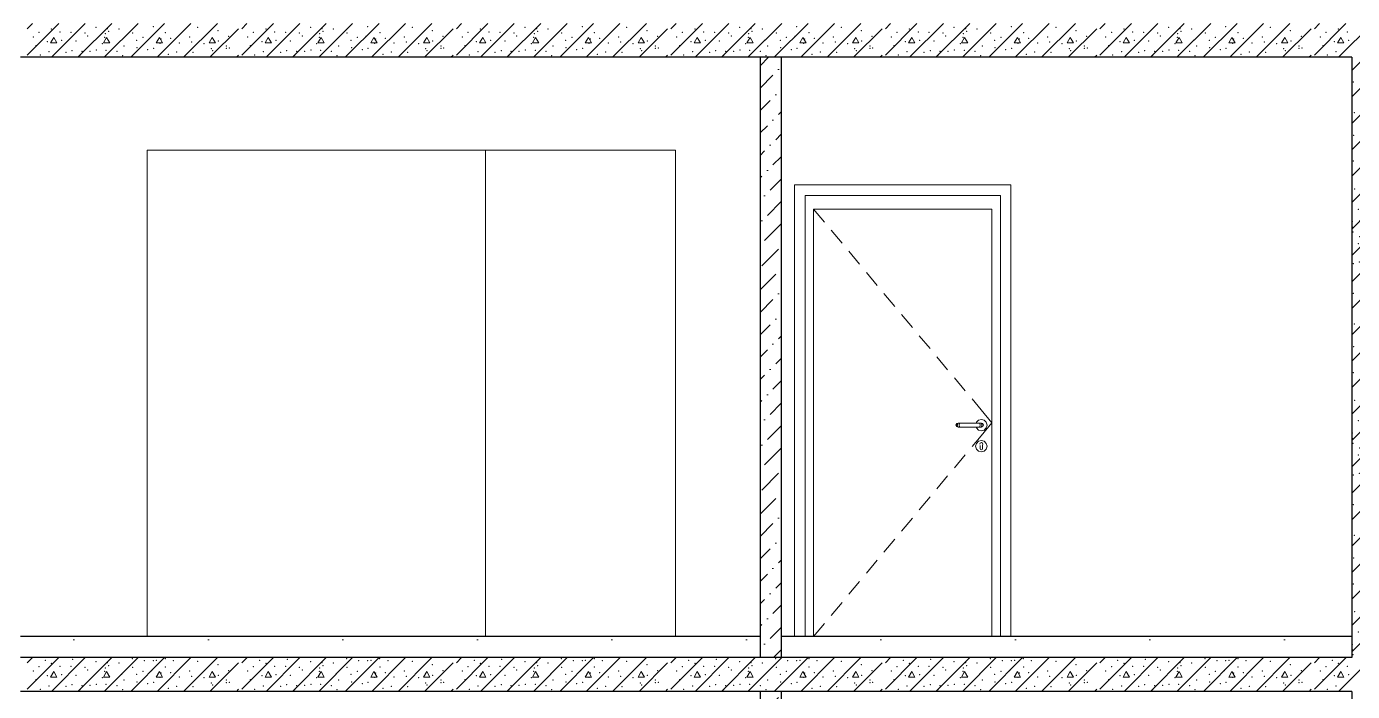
# Model space of a CAD drawing. Header units: millimetres. Extents: x 18162 to 7085488, y 72188 to 247925.
# Drawn here: x 4244242 to 4250516, y 134493 to 137638 of the extents above; entities that cross this region are included whole.
import ezdxf

# ---------------------------------------------------------------- set-up
doc = ezdxf.new("R2010")
doc.units = ezdxf.units.MM
doc.header["$MEASUREMENT"] = 0
doc.layers.add('Archicad Doors', color=7, linetype='Continuous')
doc.layers.add('Structural - Bearing', color=7, linetype='Continuous')
pattern_1 = [(45, (4294986.58, 104752.7), (-106.066, 106.066), [112.5, -37.5, 0, -37.5]), (45, (4294999.84, 104872.03), (-106.066, 106.066), [112.5, -37.5, 0, -37.5])]
pattern_2 = [(0, (4294986.6, 104752.7), (0, 1169.134), [73.125, -601.875]), (0, (4295324.1, 105337.3), (0, 1169.134), [73.125, -601.875]), (60, (4294986.6, 104752.7), (-1012.5, 584.567), [73.125, -601.875]), (60, (4295661.6, 104752.7), (-1012.5, 584.567), [73.125, -601.875]), (120, (4295059.7, 104752.7), (1012.5, 584.567), [73.125, -601.875]), (120, (4295734.7, 104752.7), (1012.5, 584.567), [73.125, -601.875]), (0, (4294986.58, 104865.2), (0, 225), [0, -225, 0, -337.5]), (45, (4295099.08, 104865.2), (-159.099, 159.099), [0, -168.75, 0, -281.25])]

# ---------------------------------------------------------------- blocks, each defined once
blk = doc.blocks.new('*X1385', base_point=(4294986.6, 104752.7))
at = {"layer": 'Structural - Bearing', "color": 7, "linetype": 'Continuous', "lineweight": 9}
for p, q in [((4250513.1, 137305.2), (4250700.6, 137492.7)), ((4250513.1, 137430.2), (4250575.6, 137492.7)), ((4250586.2, 137419.9), (4250571.3, 137393.9)), ((4250601.3, 137393.9), (4250586.2, 137419.9)), ((4250513.1, 137180.2), (4250713.1, 137380.2)), ((4250571.3, 137393.9), (4250601.3, 137393.9)), ((4250513.1, 137055.2), (4250713.1, 137255.2)), ((4250696, 137227.2), (4250711.2, 137253.2)), ((4250713.1, 137227.2), (4250696, 137227.2)), ((4250711.2, 137253.2), (4250713.1, 137249.9)), ((4250513.1, 136930.2), (4250713.1, 137130.2)), ((4250586.2, 137086.6), (4250571.3, 137060.5)), ((4250571.3, 137060.5), (4250601.3, 137060.6)), ((4250601.3, 137060.6), (4250586.2, 137086.6)), ((4250513.1, 136805.2), (4250713.1, 137005.2)), ((4250696, 136893.9), (4250711.2, 136919.9)), ((4250711.2, 136919.9), (4250713.1, 136916.5)), ((4250586.2, 136753.2), (4250713.1, 136880.2)), ((4250713.1, 136893.9), (4250696, 136893.9)), ((4250513.1, 136555.1), (4250711.2, 136753.2)), ((4250513.1, 136680.1), (4250586.2, 136753.2)), ((4250586.2, 136753.2), (4250571.3, 136727.2)), ((4250571.3, 136727.2), (4250601.3, 136727.2)), ((4250601.3, 136727.2), (4250586.2, 136753.2)), ((4250711.2, 136753.2), (4250713.1, 136755.2)), ((4250513.1, 136430.1), (4250713.1, 136630.1)), ((4250696, 136560.6), (4250711.2, 136586.6)), ((4250713.1, 136560.5), (4250696, 136560.6)), ((4250711.2, 136586.6), (4250713.1, 136583.2)), ((4250513.1, 136305.1), (4250713.1, 136505.1)), ((4250586.2, 136419.9), (4250571.3, 136393.9)), ((4250601.3, 136393.9), (4250586.2, 136419.9)), ((4250513.1, 136180.1), (4250713.1, 136380.1)), ((4250571.3, 136393.9), (4250601.3, 136393.9)), ((4250513.1, 136055.1), (4250713.1, 136255.1)), ((4250696, 136227.2), (4250711.2, 136253.2)), ((4250713.1, 136227.2), (4250696, 136227.2)), ((4250711.2, 136253.2), (4250713.1, 136249.9)), ((4250513.1, 135930.1), (4250713.1, 136130.1)), ((4250586.2, 136086.6), (4250571.3, 136060.5)), ((4250571.3, 136060.5), (4250601.3, 136060.6)), ((4250601.3, 136060.6), (4250586.2, 136086.6)), ((4250513.1, 135805.1), (4250713.1, 136005.1)), ((4250696, 135893.9), (4250711.2, 135919.9)), ((4250711.2, 135919.9), (4250713.1, 135916.5)), ((4250586.2, 135753.2), (4250713.1, 135880.1)), ((4250713.1, 135893.9), (4250696, 135893.9)), ((4250513.1, 135555.1), (4250711.2, 135753.2)), ((4250513.1, 135680.1), (4250586.2, 135753.2)), ((4250586.2, 135753.2), (4250571.3, 135727.2)), ((4250571.3, 135727.2), (4250601.3, 135727.2)), ((4250601.3, 135727.2), (4250586.2, 135753.2)), ((4250711.2, 135753.2), (4250713.1, 135755.1)), ((4250513.1, 135430.1), (4250713.1, 135630.1)), ((4250696, 135560.5), (4250711.2, 135586.5)), ((4250713.1, 135560.5), (4250696, 135560.5)), ((4250711.2, 135586.5), (4250713.1, 135583.2)), ((4250513.1, 135305.1), (4250713.1, 135505.1)), ((4250586.2, 135419.9), (4250571.3, 135393.8)), ((4250601.3, 135393.9), (4250586.2, 135419.9)), ((4250513.1, 135180.1), (4250713.1, 135380.1)), ((4250571.3, 135393.8), (4250601.3, 135393.9)), ((4250513.1, 135055.1), (4250713.1, 135255.1)), ((4250696, 135227.2), (4250711.2, 135253.2)), ((4250713.1, 135227.2), (4250696, 135227.2)), ((4250711.2, 135253.2), (4250713.1, 135249.8)), ((4250513.1, 134930.1), (4250713.1, 135130.1)), ((4250586.2, 135086.5), (4250571.3, 135060.5)), ((4250571.3, 135060.5), (4250601.3, 135060.5)), ((4250601.3, 135060.5), (4250586.2, 135086.5)), ((4250513.1, 134805.1), (4250713.1, 135005.1)), ((4250696, 134893.9), (4250711.2, 134919.9)), ((4250711.2, 134919.9), (4250713.1, 134916.5)), ((4250586.2, 134753.2), (4250713.1, 134880.1)), ((4250713.1, 134893.9), (4250696, 134893.9)), ((4250513.1, 134680.1), (4250586.2, 134753.2)), ((4250586.2, 134753.2), (4250571.3, 134727.2)), ((4250571.3, 134727.2), (4250601.3, 134727.2)), ((4250601.3, 134727.2), (4250586.2, 134753.2)), ((4250610.7, 134652.7), (4250711.2, 134753.2)), ((4250711.2, 134753.2), (4250713.1, 134755.1))]:
    blk.add_line(p, q, dxfattribs=at)
for p in [(4250586.6, 137490.7), (4250659.8, 137487), (4250690.9, 137483.5), (4250570.1, 137443.6), (4250608.9, 137426.6), (4250520.9, 137376.1), (4250556.1, 137397), (4250595.7, 137368.5), (4250621.9, 137361), (4250665.5, 137372.6), (4250666.4, 137399.3), (4250675.4, 137400.1), (4250579.6, 137335.2), (4250618.4, 137324.5), (4250665.6, 137289.1), (4250695.1, 137330), (4250525.5, 137230.7), (4250582.7, 137273.4), (4250638.1, 137233.1), (4250686.1, 137260.5), (4250560.4, 137165.6), (4250581.8, 137214.2), (4250629.1, 137202.3), (4250665.6, 137180.7), (4250701.6, 137216.7), (4250702.1, 137185), (4250522.6, 137124), (4250557.5, 137116.9), (4250658.1, 137127), (4250689.3, 137106.5), (4250581.3, 137068.4), (4250603.4, 137097), (4250618.1, 137086.5), (4250669.3, 137044.6), (4250694.6, 137041.2), (4250520.7, 137001.5), (4250647.4, 136997.2), (4250562.6, 136955), (4250575, 136939.6), (4250585.8, 136948.8), (4250612.1, 136911.7), (4250655.3, 136925.7), (4250698.9, 136927.4), (4250526.1, 136870.5), (4250669.4, 136859), (4250587.3, 136819), (4250646.1, 136846.8), (4250695.5, 136805.1), (4250544.1, 136773.4), (4250631.6, 136768.2), (4250514.9, 136715.1), (4250517.8, 136689), (4250518.3, 136666.5), (4250572, 136678.2), (4250581.8, 136715.1), (4250595.7, 136663.3), (4250640.6, 136666.5), (4250641.1, 136715.1), (4250674.6, 136694.5), (4250543.3, 136611.4), (4250550.9, 136644.3), (4250608.9, 136607.5), (4250661.7, 136634), (4250686.1, 136659.7), (4250704.8, 136604), (4250566.4, 136569.6), (4250621.9, 136594), (4250690.9, 136557.7), (4250702.9, 136587.6), (4250519.6, 136516.4), (4250548.4, 136524.5), (4250585.8, 136502), (4250586.6, 136490.7), (4250595.1, 136520.6), (4250632.9, 136521.6), (4250659.8, 136487), (4250663, 136527.1), (4250690.9, 136483.5), (4250709.3, 136525.8), (4250570.1, 136443.6), (4250608.9, 136426.6), (4250520.9, 136376.1), (4250556.1, 136397), (4250595.7, 136368.5), (4250621.9, 136361), (4250665.5, 136372.5), (4250666.4, 136399.2), (4250675.4, 136400), (4250579.6, 136335.1), (4250618.4, 136324.5), (4250665.6, 136289), (4250695.1, 136330), (4250525.5, 136230.7), (4250582.7, 136273.3), (4250638.1, 136233.1), (4250686.1, 136260.5), (4250560.4, 136165.6), (4250581.8, 136214.1), (4250629.1, 136202.2), (4250665.6, 136180.7), (4250701.6, 136216.7), (4250702.1, 136184.9), (4250522.6, 136124), (4250557.5, 136116.8), (4250603.4, 136097), (4250658.1, 136127), (4250689.3, 136106.4), (4250581.3, 136068.4), (4250618.1, 136086.5), (4250669.3, 136044.5), (4250694.6, 136041.1), (4250520.7, 136001.4), (4250647.4, 135997.2), (4250562.6, 135955), (4250575, 135939.5), (4250585.8, 135948.8), (4250612.1, 135911.7), (4250655.3, 135925.6), (4250698.9, 135927.4), (4250526.1, 135870.5), (4250646.1, 135846.8), (4250669.4, 135859), (4250587.3, 135819), (4250695.5, 135805.1), (4250544.1, 135773.4), (4250631.6, 135768.2), (4250514.9, 135715.1), (4250517.8, 135689), (4250518.3, 135666.4), (4250572, 135678.1), (4250581.8, 135715.1), (4250595.7, 135663.2), (4250640.6, 135666.4), (4250641.1, 135715.1), (4250674.6, 135694.5), (4250686.1, 135659.7), (4250543.3, 135611.4), (4250550.9, 135644.2), (4250608.9, 135607.5), (4250621.9, 135594), (4250661.7, 135633.9), (4250704.8, 135604), (4250566.4, 135569.6), (4250690.9, 135557.7), (4250702.9, 135587.6), (4250519.6, 135516.4), (4250548.4, 135524.5), (4250585.8, 135502), (4250586.6, 135490.7), (4250595.1, 135520.6), (4250632.9, 135521.6), (4250659.8, 135487), (4250663, 135527.1), (4250690.9, 135483.5), (4250709.3, 135525.8), (4250570.1, 135443.6), (4250608.9, 135426.6), (4250520.9, 135376), (4250556.1, 135397), (4250595.7, 135368.4), (4250621.9, 135360.9), (4250665.5, 135372.5), (4250666.4, 135399.2), (4250675.4, 135400), (4250579.6, 135335.1), (4250618.4, 135324.4), (4250665.6, 135289), (4250695.1, 135330), (4250525.5, 135230.6), (4250582.7, 135273.3), (4250638.1, 135233.1), (4250686.1, 135260.5), (4250560.4, 135165.6), (4250581.8, 135214.1), (4250629.1, 135202.2), (4250665.6, 135180.6), (4250701.6, 135216.7), (4250702.1, 135184.9), (4250522.6, 135124), (4250557.5, 135116.8), (4250603.4, 135096.9), (4250658.1, 135127), (4250689.3, 135106.4), (4250581.3, 135068.4), (4250618.1, 135086.5), (4250669.3, 135044.5), (4250694.6, 135041.1), (4250520.7, 135001.4), (4250647.4, 134997.1), (4250562.6, 134955), (4250575, 134939.5), (4250585.8, 134948.8), (4250612.1, 134911.7), (4250655.3, 134925.6), (4250698.9, 134927.4), (4250526.1, 134870.5), (4250646.1, 134846.8), (4250669.4, 134858.9), (4250587.3, 134819), (4250695.5, 134805.1), (4250544.1, 134773.4), (4250631.6, 134768.2), (4250514.9, 134715.1), (4250517.8, 134689), (4250518.3, 134666.4), (4250572, 134678.1), (4250581.8, 134715.1), (4250595.7, 134663.2), (4250640.6, 134666.4), (4250641.1, 134715.1), (4250674.6, 134694.4), (4250686.1, 134659.7)]:
    blk.add_point(p, dxfattribs=at)
blk = doc.blocks.new('*X1387', base_point=(4294986.6, 104752.7))
at = {"layer": 'Structural - Bearing', "color": 7, "linetype": 'Continuous', "lineweight": 9}
for p, q in [((4244245.4, 134628.2), (4244269.9, 134652.7)), ((4244245.4, 134503.2), (4244394.9, 134652.7)), ((4244359.9, 134492.7), (4244519.9, 134652.7)), ((4244484.9, 134492.7), (4244644.9, 134652.7)), ((4244609.9, 134492.7), (4244769.9, 134652.7)), ((4244734.9, 134492.7), (4244894.9, 134652.7)), ((4244859.9, 134492.7), (4245019.9, 134652.7)), ((4244984.9, 134492.7), (4245144.9, 134652.7)), ((4245109.9, 134492.7), (4245245.4, 134628.2)), ((4245260.5, 134628.2), (4245285.1, 134652.7)), ((4245260.5, 134503.2), (4245410.1, 134652.7)), ((4245375.1, 134492.7), (4245535.1, 134652.7)), ((4245500.1, 134492.7), (4245660.1, 134652.7)), ((4245625.1, 134492.7), (4245785.1, 134652.7)), ((4245750.1, 134492.7), (4245910.1, 134652.7)), ((4245875.1, 134492.7), (4246035.1, 134652.7)), ((4246000.1, 134492.7), (4246160.1, 134652.7)), ((4246125.1, 134492.7), (4246260.5, 134628.2)), ((4246275.7, 134628.2), (4246300.2, 134652.7)), ((4246275.7, 134503.2), (4246425.2, 134652.7)), ((4246390.2, 134492.7), (4246550.2, 134652.7)), ((4246515.2, 134492.7), (4246675.2, 134652.7)), ((4246640.2, 134492.7), (4246800.2, 134652.7)), ((4246765.2, 134492.7), (4246925.2, 134652.7)), ((4246890.2, 134492.7), (4247050.2, 134652.7)), ((4247015.2, 134492.7), (4247175.2, 134652.7)), ((4247140.2, 134492.7), (4247275.7, 134628.2)), ((4247290.8, 134628.2), (4247315.3, 134652.7)), ((4247290.8, 134503.2), (4247440.3, 134652.7)), ((4247405.3, 134492.7), (4247565.3, 134652.7)), ((4247530.3, 134492.7), (4247690.3, 134652.7)), ((4247655.3, 134492.7), (4247815.3, 134652.7)), ((4247780.3, 134492.7), (4247940.3, 134652.7)), ((4247905.3, 134492.7), (4248065.3, 134652.7)), ((4248030.3, 134492.7), (4248190.3, 134652.7)), ((4248155.3, 134492.7), (4248290.8, 134628.2)), ((4248305.9, 134628.2), (4248330.4, 134652.7)), ((4248305.9, 134503.2), (4248455.4, 134652.7)), ((4248420.4, 134492.7), (4248580.4, 134652.7)), ((4248545.4, 134492.7), (4248705.4, 134652.7)), ((4248670.4, 134492.7), (4248830.4, 134652.7)), ((4248795.4, 134492.7), (4248955.4, 134652.7)), ((4248920.4, 134492.7), (4249080.4, 134652.7)), ((4249045.4, 134492.7), (4249205.4, 134652.7)), ((4249170.4, 134492.7), (4249305.9, 134628.2)), ((4249321, 134628.2), (4249345.6, 134652.7)), ((4249321, 134503.2), (4249470.6, 134652.7)), ((4249435.6, 134492.7), (4249595.6, 134652.7)), ((4249560.6, 134492.7), (4249720.6, 134652.7)), ((4249685.6, 134492.7), (4249845.6, 134652.7)), ((4249810.6, 134492.7), (4249970.6, 134652.7)), ((4249935.6, 134492.7), (4250095.6, 134652.7)), ((4250060.6, 134492.7), (4250220.6, 134652.7)), ((4250185.6, 134492.7), (4250321, 134628.2)), ((4250336.2, 134628.2), (4250360.7, 134652.7)), ((4250336.2, 134503.2), (4250485.7, 134652.7)), ((4250450.7, 134492.7), (4250610.7, 134652.7)), ((4244355.3, 134560.5), (4244370.4, 134586.5)), ((4244385.3, 134560.5), (4244355.3, 134560.5)), ((4244370.4, 134586.5), (4244385.3, 134560.5)), ((4244605.3, 134560.5), (4244620.4, 134586.5)), ((4244635.3, 134560.5), (4244605.3, 134560.5)), ((4244620.4, 134586.5), (4244635.3, 134560.5)), ((4244855.3, 134560.5), (4244870.4, 134586.5)), ((4244885.3, 134560.5), (4244855.3, 134560.5)), ((4244870.4, 134586.5), (4244885.3, 134560.5)), ((4245105.3, 134560.5), (4245120.4, 134586.5)), ((4245135.3, 134560.5), (4245105.3, 134560.5)), ((4245120.4, 134586.5), (4245135.3, 134560.5)), ((4245370.4, 134560.5), (4245385.5, 134586.5)), ((4245400.4, 134560.5), (4245370.4, 134560.5)), ((4245385.5, 134586.5), (4245400.4, 134560.5)), ((4245620.4, 134560.5), (4245635.5, 134586.5)), ((4245650.4, 134560.5), (4245620.4, 134560.5)), ((4245635.5, 134586.5), (4245650.4, 134560.5)), ((4245870.4, 134560.5), (4245885.5, 134586.5)), ((4245900.4, 134560.5), (4245870.4, 134560.5)), ((4245885.5, 134586.5), (4245900.4, 134560.5)), ((4246120.4, 134560.5), (4246135.5, 134586.5)), ((4246150.4, 134560.5), (4246120.4, 134560.5)), ((4246135.5, 134586.5), (4246150.4, 134560.5)), ((4246385.5, 134560.5), (4246400.7, 134586.5)), ((4246415.6, 134560.5), (4246385.5, 134560.5)), ((4246400.7, 134586.5), (4246415.6, 134560.5)), ((4246635.5, 134560.5), (4246650.7, 134586.5)), ((4246665.6, 134560.5), (4246635.5, 134560.5)), ((4246650.7, 134586.5), (4246665.6, 134560.5)), ((4246885.5, 134560.5), (4246900.7, 134586.5)), ((4246915.6, 134560.5), (4246885.5, 134560.5)), ((4246900.7, 134586.5), (4246915.6, 134560.5)), ((4247135.5, 134560.5), (4247150.7, 134586.5)), ((4247165.6, 134560.5), (4247135.5, 134560.5)), ((4247150.7, 134586.5), (4247165.6, 134560.5)), ((4247400.7, 134560.5), (4247415.8, 134586.5)), ((4247430.7, 134560.5), (4247400.7, 134560.5)), ((4247415.8, 134586.5), (4247430.7, 134560.5)), ((4247650.7, 134560.5), (4247665.8, 134586.5)), ((4247680.7, 134560.5), (4247650.7, 134560.5)), ((4247665.8, 134586.5), (4247680.7, 134560.5)), ((4247900.7, 134560.5), (4247915.8, 134586.5)), ((4247930.7, 134560.5), (4247900.7, 134560.5)), ((4247915.8, 134586.5), (4247930.7, 134560.5)), ((4248150.7, 134560.5), (4248165.8, 134586.5)), ((4248180.7, 134560.5), (4248150.7, 134560.5)), ((4248165.8, 134586.5), (4248180.7, 134560.5)), ((4248415.8, 134560.5), (4248430.9, 134586.5)), ((4248445.8, 134560.5), (4248415.8, 134560.5)), ((4248430.9, 134586.5), (4248445.8, 134560.5)), ((4248665.8, 134560.5), (4248680.9, 134586.5)), ((4248695.8, 134560.5), (4248665.8, 134560.5)), ((4248680.9, 134586.5), (4248695.8, 134560.5)), ((4248915.8, 134560.5), (4248930.9, 134586.5)), ((4248945.8, 134560.5), (4248915.8, 134560.5)), ((4248930.9, 134586.5), (4248945.8, 134560.5)), ((4249165.8, 134560.5), (4249180.9, 134586.5)), ((4249195.8, 134560.5), (4249165.8, 134560.5)), ((4249180.9, 134586.5), (4249195.8, 134560.5)), ((4249430.9, 134560.5), (4249446, 134586.5)), ((4249460.9, 134560.5), (4249430.9, 134560.5)), ((4249446, 134586.5), (4249460.9, 134560.5)), ((4249680.9, 134560.5), (4249696, 134586.5)), ((4249710.9, 134560.5), (4249680.9, 134560.5)), ((4249696, 134586.5), (4249710.9, 134560.5)), ((4249930.9, 134560.5), (4249946, 134586.5)), ((4249960.9, 134560.5), (4249930.9, 134560.5)), ((4249946, 134586.5), (4249960.9, 134560.5)), ((4250180.9, 134560.5), (4250196, 134586.5)), ((4250210.9, 134560.5), (4250180.9, 134560.5)), ((4250196, 134586.5), (4250210.9, 134560.5)), ((4250446, 134560.5), (4250461.2, 134586.5)), ((4250476.1, 134560.5), (4250446, 134560.5)), ((4250461.2, 134586.5), (4250476.1, 134560.5)), ((4245234.9, 134492.7), (4245245.4, 134503.2)), ((4246250.1, 134492.7), (4246260.5, 134503.2)), ((4247265.2, 134492.7), (4247275.7, 134503.2)), ((4248280.3, 134492.7), (4248290.8, 134503.2)), ((4249295.4, 134492.7), (4249305.9, 134503.2)), ((4250310.6, 134492.7), (4250321, 134503.2))]:
    blk.add_line(p, q, dxfattribs=at)
for p in [(4244300.5, 134610.3), (4244330.1, 134640.4), (4244359.3, 134625.8), (4244400.8, 134611.7), (4244452.5, 134611.4), (4244460.2, 134644.2), (4244518.2, 134607.5), (4244531.1, 134594), (4244570.9, 134633.9), (4244614, 134604), (4244624.9, 134628.7), (4244629.9, 134615.2), (4244678.9, 134627.2), (4244742.1, 134647.2), (4244743.8, 134607.1), (4244798.9, 134639.1), (4244833.6, 134591.4), (4244841.2, 134638), (4244856.7, 134639.5), (4244898.4, 134647.3), (4244899.1, 134608.7), (4244936.6, 134639.1), (4245052.1, 134634.9), (4245147.2, 134619.5), (4245198.1, 134591.4), (4245315.6, 134610.3), (4245345.2, 134640.4), (4245374.4, 134625.8), (4245415.9, 134611.7), (4245467.6, 134611.4), (4245475.3, 134644.2), (4245533.3, 134607.5), (4245546.2, 134594), (4245586, 134633.9), (4245629.2, 134604), (4245640, 134628.7), (4245645.1, 134615.2), (4245694.1, 134627.2), (4245757.2, 134647.2), (4245759, 134607.1), (4245814, 134639.1), (4245848.8, 134591.4), (4245856.3, 134638), (4245871.8, 134639.5), (4245913.5, 134647.3), (4245914.2, 134608.7), (4245951.8, 134639.1), (4246067.2, 134634.9), (4246162.3, 134619.5), (4246213.2, 134591.4), (4246330.7, 134610.3), (4246360.4, 134640.4), (4246389.6, 134625.8), (4246431, 134611.7), (4246482.8, 134611.4), (4246490.4, 134644.2), (4246548.4, 134607.5), (4246561.4, 134594), (4246601.2, 134633.9), (4246644.3, 134604), (4246655.1, 134628.7), (4246660.2, 134615.2), (4246709.2, 134627.2), (4246772.3, 134647.2), (4246774.1, 134607.1), (4246829.1, 134639.1), (4246863.9, 134591.4), (4246871.5, 134638), (4246886.9, 134639.5), (4246928.6, 134647.3), (4246929.3, 134608.7), (4246966.9, 134639.1), (4247082.4, 134634.9), (4247177.4, 134619.5), (4247228.3, 134591.4), (4247345.9, 134610.3), (4247375.5, 134640.4), (4247404.7, 134625.8), (4247446.2, 134611.7), (4247497.9, 134611.4), (4247505.6, 134644.2), (4247563.6, 134607.5), (4247576.5, 134594), (4247616.3, 134633.9), (4247659.4, 134604), (4247670.2, 134628.7), (4247675.3, 134615.2), (4247724.3, 134627.2), (4247787.5, 134647.2), (4247789.2, 134607.1), (4247844.2, 134639.1), (4247879, 134591.4), (4247886.6, 134638), (4247902, 134639.5), (4247943.8, 134647.3), (4247944.5, 134608.7), (4247982, 134639.1), (4248097.5, 134634.9), (4248192.6, 134619.5), (4248243.4, 134591.4), (4248361, 134610.3), (4248390.6, 134640.4), (4248419.8, 134625.8), (4248461.3, 134611.7), (4248513, 134611.4), (4248520.7, 134644.2), (4248578.7, 134607.5), (4248591.6, 134594), (4248631.4, 134633.9), (4248674.5, 134604), (4248685.4, 134628.7), (4248690.4, 134615.2), (4248739.4, 134627.2), (4248802.6, 134647.2), (4248804.3, 134607.1), (4248859.4, 134639.1), (4248894.1, 134591.4), (4248901.7, 134638), (4248917.2, 134639.5), (4248958.9, 134647.3), (4248959.6, 134608.7), (4248997.2, 134639.1), (4249112.6, 134634.9), (4249207.7, 134619.5), (4249258.6, 134591.4), (4249376.1, 134610.3), (4249405.7, 134640.4), (4249434.9, 134625.8), (4249476.4, 134611.7), (4249528.1, 134611.4), (4249535.8, 134644.2), (4249593.8, 134607.5), (4249606.8, 134594), (4249646.6, 134633.9), (4249689.7, 134604), (4249700.5, 134628.7), (4249705.6, 134615.2), (4249754.6, 134627.2), (4249817.7, 134647.2), (4249819.5, 134607.1), (4249874.5, 134639.1), (4249909.3, 134591.4), (4249916.8, 134638), (4249932.3, 134639.5), (4249974, 134647.3), (4249974.7, 134608.7), (4250012.3, 134639.1), (4250127.7, 134634.9), (4250222.8, 134619.5), (4250273.7, 134591.4), (4250391.2, 134610.3), (4250420.9, 134640.4), (4250450.1, 134625.8), (4250491.5, 134611.7), (4244273.5, 134588.9), (4244286.4, 134548.4), (4244340.4, 134567), (4244408, 134572.8), (4244475.6, 134569.5), (4244600.1, 134557.6), (4244612.1, 134587.6), (4244691.3, 134574.1), (4244703.6, 134546.4), (4244762.8, 134573.4), (4244764.5, 134538.2), (4244792.4, 134587.6), (4244815.2, 134529.4), (4244842.8, 134535.5), (4244873.5, 134559.2), (4244878.7, 134579.8), (4244923.8, 134581.7), (4244965.5, 134560.5), (4245013.8, 134589.5), (4245023.4, 134564.8), (4245081.7, 134557.5), (4245115.6, 134532.8), (4245149.1, 134569.5), (4245187.4, 134546.8), (4245187.5, 134535), (4245201.3, 134536), (4245288.6, 134588.9), (4245301.6, 134548.4), (4245355.5, 134567), (4245423.1, 134572.8), (4245490.8, 134569.5), (4245615.3, 134557.6), (4245627.3, 134587.6), (4245706.4, 134574.1), (4245718.7, 134546.4), (4245777.9, 134573.4), (4245779.6, 134538.2), (4245807.5, 134587.6), (4245830.4, 134529.4), (4245858, 134535.5), (4245888.7, 134559.2), (4245893.8, 134579.8), (4245939, 134581.7), (4245980.6, 134560.5), (4246028.9, 134589.5), (4246038.5, 134564.8), (4246096.9, 134557.5), (4246130.7, 134532.8), (4246164.3, 134569.5), (4246202.5, 134546.8), (4246202.6, 134535), (4246216.4, 134536), (4246303.7, 134588.9), (4246316.7, 134548.4), (4246370.7, 134567), (4246438.3, 134572.8), (4246505.9, 134569.5), (4246630.4, 134557.6), (4246642.4, 134587.6), (4246721.6, 134574.1), (4246733.8, 134546.4), (4246793.1, 134573.4), (4246794.8, 134538.2), (4246822.7, 134587.6), (4246845.5, 134529.4), (4246873.1, 134535.5), (4246903.8, 134559.2), (4246909, 134579.8), (4246954.1, 134581.7), (4246995.7, 134560.5), (4247044, 134589.5), (4247053.7, 134564.8), (4247112, 134557.5), (4247145.9, 134532.8), (4247179.4, 134569.5), (4247217.6, 134546.8), (4247217.7, 134535), (4247231.5, 134536), (4247318.8, 134588.9), (4247331.8, 134548.4), (4247385.8, 134567), (4247453.4, 134572.8), (4247521, 134569.5), (4247645.5, 134557.6), (4247657.5, 134587.6), (4247736.7, 134574.1), (4247748.9, 134546.4), (4247808.2, 134573.4), (4247809.9, 134538.2), (4247837.8, 134587.6), (4247860.6, 134529.4), (4247888.2, 134535.5), (4247918.9, 134559.2), (4247924.1, 134579.8), (4247969.2, 134581.7), (4248010.8, 134560.5), (4248059.1, 134589.5), (4248068.8, 134564.8), (4248127.1, 134557.5), (4248161, 134532.8), (4248194.5, 134569.5), (4248232.7, 134546.8), (4248232.9, 134535), (4248246.6, 134536), (4248334, 134588.9), (4248346.9, 134548.4), (4248400.9, 134567), (4248468.5, 134572.8), (4248536.1, 134569.5), (4248660.6, 134557.6), (4248672.6, 134587.6), (4248751.8, 134574.1), (4248764.1, 134546.4), (4248823.3, 134573.4), (4248825, 134538.2), (4248852.9, 134587.6), (4248875.7, 134529.4), (4248903.4, 134535.5), (4248934.1, 134559.2), (4248939.2, 134579.8), (4248984.3, 134581.7), (4249026, 134560.5), (4249074.3, 134589.5), (4249083.9, 134564.8), (4249142.2, 134557.5), (4249176.1, 134532.8), (4249209.6, 134569.5), (4249247.9, 134546.8), (4249248, 134535), (4249261.8, 134536), (4249349.1, 134588.9), (4249362.1, 134548.4), (4249416, 134567), (4249483.7, 134572.8), (4249551.3, 134569.5), (4249675.8, 134557.6), (4249687.8, 134587.6), (4249766.9, 134574.1), (4249779.2, 134546.4), (4249838.4, 134573.4), (4249840.1, 134538.2), (4249868, 134587.6), (4249890.9, 134529.4), (4249918.5, 134535.5), (4249949.2, 134559.2), (4249954.3, 134579.8), (4249999.5, 134581.7), (4250041.1, 134560.5), (4250089.4, 134589.5), (4250099, 134564.8), (4250157.4, 134557.5), (4250191.2, 134532.8), (4250224.8, 134569.5), (4250263, 134546.8), (4250263.1, 134535), (4250276.9, 134536), (4250364.2, 134588.9), (4250377.2, 134548.4), (4250431.2, 134567), (4250498.8, 134572.8), (4244306.5, 134503.6), (4244347.9, 134519), (4244428.8, 134516.4), (4244457.6, 134524.5), (4244495.1, 134502), (4244504.3, 134520.6), (4244542.2, 134521.5), (4244572.2, 134527), (4244618.6, 134525.8), (4244669.7, 134520.3), (4244696.2, 134500.8), (4244913, 134507.4), (4244952.5, 134517.5), (4245029.7, 134515.9), (4245122.4, 134523.6), (4245321.6, 134503.6), (4245363.1, 134519), (4245444, 134516.4), (4245472.7, 134524.5), (4245510.2, 134502), (4245519.4, 134520.6), (4245557.3, 134521.5), (4245587.3, 134527), (4245633.7, 134525.8), (4245684.8, 134520.3), (4245711.4, 134500.8), (4245928.2, 134507.4), (4245967.6, 134517.5), (4246044.9, 134515.9), (4246137.6, 134523.6), (4246336.8, 134503.6), (4246378.2, 134519), (4246459.1, 134516.4), (4246487.9, 134524.5), (4246525.3, 134502), (4246534.6, 134520.6), (4246572.4, 134521.5), (4246602.5, 134527), (4246648.8, 134525.8), (4246699.9, 134520.3), (4246726.5, 134500.8), (4246943.3, 134507.4), (4246982.7, 134517.5), (4247060, 134515.9), (4247152.7, 134523.6), (4247351.9, 134503.6), (4247393.3, 134519), (4247474.2, 134516.4), (4247503, 134524.5), (4247540.4, 134502), (4247549.7, 134520.6), (4247587.5, 134521.5), (4247617.6, 134527), (4247663.9, 134525.8), (4247715, 134520.3), (4247741.6, 134500.8), (4247958.4, 134507.4), (4247997.8, 134517.5), (4248075.1, 134515.9), (4248167.8, 134523.6), (4248367, 134503.6), (4248408.5, 134519), (4248489.3, 134516.4), (4248518.1, 134524.5), (4248555.6, 134502), (4248564.8, 134520.6), (4248602.7, 134521.5), (4248632.7, 134527), (4248679.1, 134525.8), (4248730.2, 134520.3), (4248756.8, 134500.8), (4248973.5, 134507.4), (4249013, 134517.5), (4249090.2, 134515.9), (4249183, 134523.6), (4249382.2, 134503.6), (4249423.6, 134519), (4249504.5, 134516.4), (4249533.2, 134524.5), (4249570.7, 134502), (4249580, 134520.6), (4249617.8, 134521.5), (4249647.8, 134527), (4249694.2, 134525.8), (4249745.3, 134520.3), (4249771.9, 134500.8), (4249988.7, 134507.4), (4250028.1, 134517.5), (4250105.4, 134515.9), (4250198.1, 134523.6), (4250397.3, 134503.6), (4250438.7, 134519)]:
    blk.add_point(p, dxfattribs=at)
blk = doc.blocks.new('*X1400', base_point=(4294986.6, 104752.7))
at = {"layer": 'Structural - Bearing', "color": 7, "linetype": 'Continuous', "lineweight": 9}
for p, q in [((4244245.4, 137628.2), (4244269.9, 137652.7)), ((4244245.4, 137503.2), (4244394.9, 137652.7)), ((4244359.9, 137492.7), (4244519.9, 137652.7)), ((4244484.9, 137492.7), (4244644.9, 137652.7)), ((4244609.9, 137492.7), (4244769.9, 137652.7)), ((4244734.9, 137492.7), (4244894.9, 137652.7)), ((4244859.9, 137492.7), (4245019.9, 137652.7)), ((4244984.9, 137492.7), (4245144.9, 137652.7)), ((4245109.9, 137492.7), (4245245.4, 137628.2)), ((4245260.5, 137628.2), (4245285, 137652.7)), ((4245260.5, 137503.2), (4245410, 137652.7)), ((4245375, 137492.7), (4245535, 137652.7)), ((4245500, 137492.7), (4245660, 137652.7)), ((4245625, 137492.7), (4245785, 137652.7)), ((4245750, 137492.7), (4245910, 137652.7)), ((4245875, 137492.7), (4246035, 137652.7)), ((4246000, 137492.7), (4246160, 137652.7)), ((4246125, 137492.7), (4246260.5, 137628.2)), ((4246275.7, 137628.2), (4246300.1, 137652.7)), ((4246275.7, 137503.2), (4246425.1, 137652.7)), ((4246390.1, 137492.7), (4246550.1, 137652.7)), ((4246515.1, 137492.7), (4246675.1, 137652.7)), ((4246640.1, 137492.7), (4246800.1, 137652.7)), ((4246765.1, 137492.7), (4246925.1, 137652.7)), ((4246890.1, 137492.7), (4247050.1, 137652.7)), ((4247015.1, 137492.7), (4247175.1, 137652.7)), ((4247140.1, 137492.7), (4247275.7, 137628.2)), ((4247290.8, 137628.2), (4247315.3, 137652.7)), ((4247290.8, 137503.2), (4247440.3, 137652.7)), ((4247405.3, 137492.7), (4247565.3, 137652.7)), ((4247530.3, 137492.7), (4247690.3, 137652.7)), ((4247655.3, 137492.7), (4247815.3, 137652.7)), ((4247780.3, 137492.7), (4247940.3, 137652.7)), ((4247905.3, 137492.7), (4248065.3, 137652.7)), ((4248030.3, 137492.7), (4248190.3, 137652.7)), ((4248155.3, 137492.7), (4248290.8, 137628.2)), ((4248305.9, 137628.2), (4248330.4, 137652.7)), ((4248305.9, 137503.2), (4248455.4, 137652.7)), ((4248420.4, 137492.7), (4248580.4, 137652.7)), ((4248545.4, 137492.7), (4248705.4, 137652.7)), ((4248670.4, 137492.7), (4248830.4, 137652.7)), ((4248795.4, 137492.7), (4248955.4, 137652.7)), ((4248920.4, 137492.7), (4249080.4, 137652.7)), ((4249045.4, 137492.7), (4249205.4, 137652.7)), ((4249170.4, 137492.7), (4249305.9, 137628.2)), ((4249321, 137628.2), (4249345.5, 137652.7)), ((4249321, 137503.2), (4249470.5, 137652.7)), ((4249435.5, 137492.7), (4249595.5, 137652.7)), ((4249560.5, 137492.7), (4249720.5, 137652.7)), ((4249685.5, 137492.7), (4249845.5, 137652.7)), ((4249810.5, 137492.7), (4249970.5, 137652.7)), ((4249935.5, 137492.7), (4250095.5, 137652.7)), ((4250060.5, 137492.7), (4250220.5, 137652.7)), ((4250185.5, 137492.7), (4250321, 137628.2)), ((4250336.2, 137628.2), (4250360.6, 137652.7)), ((4250336.2, 137503.2), (4250485.6, 137652.7)), ((4250450.6, 137492.7), (4250610.6, 137652.7)), ((4244355.3, 137560.6), (4244370.4, 137586.6)), ((4244385.3, 137560.5), (4244355.3, 137560.6)), ((4244370.4, 137586.6), (4244385.3, 137560.5)), ((4244605.3, 137560.6), (4244620.4, 137586.6)), ((4244635.3, 137560.5), (4244605.3, 137560.6)), ((4244620.4, 137586.6), (4244635.3, 137560.5)), ((4244855.3, 137560.6), (4244870.4, 137586.6)), ((4244885.3, 137560.5), (4244855.3, 137560.6)), ((4244870.4, 137586.6), (4244885.3, 137560.5)), ((4245105.3, 137560.6), (4245120.4, 137586.6)), ((4245135.3, 137560.5), (4245105.3, 137560.6)), ((4245120.4, 137586.6), (4245135.3, 137560.5)), ((4245370.4, 137560.6), (4245385.5, 137586.6)), ((4245400.4, 137560.5), (4245370.4, 137560.6)), ((4245385.5, 137586.6), (4245400.4, 137560.5)), ((4245620.4, 137560.6), (4245635.5, 137586.6)), ((4245650.4, 137560.5), (4245620.4, 137560.6)), ((4245635.5, 137586.6), (4245650.4, 137560.5)), ((4245870.4, 137560.6), (4245885.5, 137586.6)), ((4245900.4, 137560.5), (4245870.4, 137560.6)), ((4245885.5, 137586.6), (4245900.4, 137560.5)), ((4246120.4, 137560.6), (4246135.5, 137586.6)), ((4246150.4, 137560.5), (4246120.4, 137560.6)), ((4246135.5, 137586.6), (4246150.4, 137560.5)), ((4246385.5, 137560.6), (4246400.7, 137586.6)), ((4246415.6, 137560.5), (4246385.5, 137560.6)), ((4246400.7, 137586.6), (4246415.6, 137560.5)), ((4246635.5, 137560.6), (4246650.7, 137586.6)), ((4246665.6, 137560.5), (4246635.5, 137560.6)), ((4246650.7, 137586.6), (4246665.6, 137560.5)), ((4246885.5, 137560.6), (4246900.7, 137586.6)), ((4246915.6, 137560.5), (4246885.5, 137560.6)), ((4246900.7, 137586.6), (4246915.6, 137560.5)), ((4247135.5, 137560.6), (4247150.7, 137586.6)), ((4247165.6, 137560.5), (4247135.5, 137560.6)), ((4247150.7, 137586.6), (4247165.6, 137560.5)), ((4247400.7, 137560.6), (4247415.8, 137586.6)), ((4247430.7, 137560.5), (4247400.7, 137560.6)), ((4247415.8, 137586.6), (4247430.7, 137560.5)), ((4247650.7, 137560.6), (4247665.8, 137586.6)), ((4247680.7, 137560.5), (4247650.7, 137560.6)), ((4247665.8, 137586.6), (4247680.7, 137560.5)), ((4247900.7, 137560.6), (4247915.8, 137586.6)), ((4247930.7, 137560.5), (4247900.7, 137560.6)), ((4247915.8, 137586.6), (4247930.7, 137560.5)), ((4248150.7, 137560.6), (4248165.8, 137586.6)), ((4248180.7, 137560.5), (4248150.7, 137560.6)), ((4248165.8, 137586.6), (4248180.7, 137560.5)), ((4248415.8, 137560.6), (4248430.9, 137586.6)), ((4248445.8, 137560.5), (4248415.8, 137560.6)), ((4248430.9, 137586.6), (4248445.8, 137560.5)), ((4248665.8, 137560.6), (4248680.9, 137586.6)), ((4248695.8, 137560.5), (4248665.8, 137560.6)), ((4248680.9, 137586.6), (4248695.8, 137560.5)), ((4248915.8, 137560.6), (4248930.9, 137586.6)), ((4248945.8, 137560.5), (4248915.8, 137560.6)), ((4248930.9, 137586.6), (4248945.8, 137560.5)), ((4249165.8, 137560.6), (4249180.9, 137586.6)), ((4249195.8, 137560.5), (4249165.8, 137560.6)), ((4249180.9, 137586.6), (4249195.8, 137560.5)), ((4249430.9, 137560.6), (4249446, 137586.6)), ((4249460.9, 137560.5), (4249430.9, 137560.6)), ((4249446, 137586.6), (4249460.9, 137560.5)), ((4249680.9, 137560.6), (4249696, 137586.6)), ((4249710.9, 137560.5), (4249680.9, 137560.6)), ((4249696, 137586.6), (4249710.9, 137560.5)), ((4249930.9, 137560.6), (4249946, 137586.6)), ((4249960.9, 137560.5), (4249930.9, 137560.6)), ((4249946, 137586.6), (4249960.9, 137560.5)), ((4250180.9, 137560.6), (4250196, 137586.6)), ((4250210.9, 137560.5), (4250180.9, 137560.6)), ((4250196, 137586.6), (4250210.9, 137560.5)), ((4250446, 137560.6), (4250461.2, 137586.6)), ((4250476.1, 137560.5), (4250446, 137560.6)), ((4250461.2, 137586.6), (4250476.1, 137560.5)), ((4245234.9, 137492.7), (4245245.4, 137503.2)), ((4246250, 137492.7), (4246260.5, 137503.2)), ((4247265.1, 137492.7), (4247275.7, 137503.2)), ((4248280.3, 137492.7), (4248290.8, 137503.2)), ((4249295.4, 137492.7), (4249305.9, 137503.2)), ((4250310.5, 137492.7), (4250321, 137503.2))]:
    blk.add_line(p, q, dxfattribs=at)
for p in [(4244300.5, 137610.4), (4244359.3, 137625.9), (4244400.8, 137611.8), (4244452.5, 137611.4), (4244518.2, 137607.5), (4244570.9, 137634), (4244614, 137604), (4244624.9, 137628.8), (4244629.9, 137615.2), (4244678.9, 137627.2), (4244743.8, 137607.1), (4244841.2, 137638), (4244899.1, 137608.8), (4245052.1, 137634.9), (4245147.2, 137619.5), (4245315.6, 137610.4), (4245374.4, 137625.9), (4245415.9, 137611.8), (4245467.6, 137611.4), (4245533.3, 137607.5), (4245586, 137634), (4245629.2, 137604), (4245640, 137628.8), (4245645.1, 137615.2), (4245694.1, 137627.2), (4245759, 137607.1), (4245856.3, 137638), (4245914.2, 137608.8), (4246067.2, 137634.9), (4246162.3, 137619.5), (4246330.7, 137610.4), (4246389.6, 137625.9), (4246431, 137611.8), (4246482.8, 137611.4), (4246548.4, 137607.5), (4246601.2, 137634), (4246644.3, 137604), (4246655.1, 137628.8), (4246660.2, 137615.2), (4246709.2, 137627.2), (4246774.1, 137607.1), (4246871.5, 137638), (4246929.3, 137608.8), (4247082.4, 137634.9), (4247177.4, 137619.5), (4247345.9, 137610.4), (4247404.7, 137625.9), (4247446.2, 137611.8), (4247497.9, 137611.4), (4247563.6, 137607.5), (4247616.3, 137634), (4247659.4, 137604), (4247670.2, 137628.8), (4247675.3, 137615.2), (4247724.3, 137627.2), (4247789.2, 137607.1), (4247886.6, 137638), (4247944.5, 137608.8), (4248097.5, 137634.9), (4248192.6, 137619.5), (4248361, 137610.4), (4248419.8, 137625.9), (4248461.3, 137611.8), (4248513, 137611.4), (4248578.7, 137607.5), (4248631.4, 137634), (4248674.5, 137604), (4248685.4, 137628.8), (4248690.4, 137615.2), (4248739.4, 137627.2), (4248804.3, 137607.1), (4248901.7, 137638), (4248959.6, 137608.8), (4249112.6, 137634.9), (4249207.7, 137619.5), (4249376.1, 137610.4), (4249434.9, 137625.9), (4249476.4, 137611.8), (4249528.1, 137611.4), (4249593.8, 137607.5), (4249646.6, 137634), (4249689.7, 137604), (4249700.5, 137628.8), (4249705.6, 137615.2), (4249754.6, 137627.2), (4249819.5, 137607.1), (4249916.8, 137638), (4249974.7, 137608.8), (4250127.7, 137634.9), (4250222.8, 137619.5), (4250391.2, 137610.4), (4250450.1, 137625.9), (4250491.5, 137611.8), (4244273.5, 137588.9), (4244286.4, 137548.4), (4244340.4, 137567), (4244408, 137572.8), (4244475.6, 137569.6), (4244531.1, 137594.1), (4244600.1, 137557.7), (4244612.1, 137587.6), (4244691.3, 137574.1), (4244703.6, 137546.4), (4244762.8, 137573.4), (4244792.4, 137587.6), (4244833.6, 137591.5), (4244873.5, 137559.3), (4244878.7, 137579.9), (4244923.8, 137581.8), (4244965.5, 137560.6), (4245013.8, 137589.5), (4245023.4, 137564.9), (4245081.7, 137557.5), (4245149.1, 137569.6), (4245187.4, 137546.9), (4245198.1, 137591.5), (4245288.6, 137588.9), (4245301.6, 137548.4), (4245355.5, 137567), (4245423.1, 137572.8), (4245490.8, 137569.6), (4245546.2, 137594.1), (4245615.3, 137557.7), (4245627.3, 137587.6), (4245706.4, 137574.1), (4245718.7, 137546.4), (4245777.9, 137573.4), (4245807.5, 137587.6), (4245848.8, 137591.5), (4245888.7, 137559.3), (4245893.8, 137579.9), (4245939, 137581.8), (4245980.6, 137560.6), (4246028.9, 137589.5), (4246038.5, 137564.9), (4246096.9, 137557.5), (4246164.3, 137569.6), (4246202.5, 137546.9), (4246213.2, 137591.5), (4246303.7, 137588.9), (4246316.7, 137548.4), (4246370.7, 137567), (4246438.3, 137572.8), (4246505.9, 137569.6), (4246561.4, 137594.1), (4246630.4, 137557.7), (4246642.4, 137587.6), (4246721.6, 137574.1), (4246733.8, 137546.4), (4246793.1, 137573.4), (4246822.7, 137587.6), (4246863.9, 137591.5), (4246903.8, 137559.3), (4246909, 137579.9), (4246954.1, 137581.8), (4246995.7, 137560.6), (4247044, 137589.5), (4247053.7, 137564.9), (4247112, 137557.5), (4247179.4, 137569.6), (4247217.6, 137546.9), (4247228.3, 137591.5), (4247318.8, 137588.9), (4247331.8, 137548.4), (4247385.8, 137567), (4247453.4, 137572.8), (4247521, 137569.6), (4247576.5, 137594.1), (4247645.5, 137557.7), (4247657.5, 137587.6), (4247736.7, 137574.1), (4247748.9, 137546.4), (4247808.2, 137573.4), (4247837.8, 137587.6), (4247879, 137591.5), (4247918.9, 137559.3), (4247924.1, 137579.9), (4247969.2, 137581.8), (4248010.8, 137560.6), (4248059.1, 137589.5), (4248068.8, 137564.9), (4248127.1, 137557.5), (4248194.5, 137569.6), (4248232.7, 137546.9), (4248243.4, 137591.5), (4248334, 137588.9), (4248346.9, 137548.4), (4248400.9, 137567), (4248468.5, 137572.8), (4248536.1, 137569.6), (4248591.6, 137594.1), (4248660.6, 137557.7), (4248672.6, 137587.6), (4248751.8, 137574.1), (4248764.1, 137546.4), (4248823.3, 137573.4), (4248852.9, 137587.6), (4248894.1, 137591.5), (4248934.1, 137559.3), (4248939.2, 137579.9), (4248984.3, 137581.8), (4249026, 137560.6), (4249074.3, 137589.5), (4249083.9, 137564.9), (4249142.2, 137557.5), (4249209.6, 137569.6), (4249247.9, 137546.9), (4249258.6, 137591.5), (4249349.1, 137588.9), (4249362.1, 137548.4), (4249416, 137567), (4249483.7, 137572.8), (4249551.3, 137569.6), (4249606.8, 137594.1), (4249675.8, 137557.7), (4249687.8, 137587.6), (4249766.9, 137574.1), (4249779.2, 137546.4), (4249838.4, 137573.4), (4249868, 137587.6), (4249909.3, 137591.5), (4249949.2, 137559.3), (4249954.3, 137579.9), (4249999.5, 137581.8), (4250041.1, 137560.6), (4250089.4, 137589.5), (4250099, 137564.9), (4250157.4, 137557.5), (4250224.8, 137569.6), (4250263, 137546.9), (4250273.7, 137591.5), (4250364.2, 137588.9), (4250377.2, 137548.4), (4250431.2, 137567), (4250498.8, 137572.8), (4244306.5, 137503.6), (4244347.9, 137519.1), (4244428.8, 137516.4), (4244457.6, 137524.5), (4244495.1, 137502.1), (4244504.3, 137520.6), (4244542.2, 137521.6), (4244572.2, 137527.1), (4244618.6, 137525.8), (4244669.7, 137520.3), (4244696.2, 137500.8), (4244764.5, 137538.3), (4244815.2, 137529.4), (4244842.8, 137535.5), (4244913, 137507.4), (4244952.5, 137517.5), (4245029.7, 137516), (4245115.6, 137532.9), (4245122.4, 137523.7), (4245187.5, 137535.1), (4245201.3, 137536.1), (4245321.6, 137503.6), (4245363.1, 137519.1), (4245444, 137516.4), (4245472.7, 137524.5), (4245510.2, 137502.1), (4245519.4, 137520.6), (4245557.3, 137521.6), (4245587.3, 137527.1), (4245633.7, 137525.8), (4245684.8, 137520.3), (4245711.4, 137500.8), (4245779.6, 137538.3), (4245830.4, 137529.4), (4245858, 137535.5), (4245928.2, 137507.4), (4245967.6, 137517.5), (4246044.9, 137516), (4246130.7, 137532.9), (4246137.6, 137523.7), (4246202.6, 137535.1), (4246216.4, 137536.1), (4246336.8, 137503.6), (4246378.2, 137519.1), (4246459.1, 137516.4), (4246487.9, 137524.5), (4246525.3, 137502.1), (4246534.6, 137520.6), (4246572.4, 137521.6), (4246602.5, 137527.1), (4246648.8, 137525.8), (4246699.9, 137520.3), (4246726.5, 137500.8), (4246794.8, 137538.3), (4246845.5, 137529.4), (4246873.1, 137535.5), (4246943.3, 137507.4), (4246982.7, 137517.5), (4247060, 137516), (4247145.9, 137532.9), (4247152.7, 137523.7), (4247217.7, 137535.1), (4247231.5, 137536.1), (4247351.9, 137503.6), (4247393.3, 137519.1), (4247474.2, 137516.4), (4247503, 137524.5), (4247540.4, 137502.1), (4247549.7, 137520.6), (4247587.5, 137521.6), (4247617.6, 137527.1), (4247663.9, 137525.8), (4247715, 137520.3), (4247741.6, 137500.8), (4247809.9, 137538.3), (4247860.6, 137529.4), (4247888.2, 137535.5), (4247958.4, 137507.4), (4247997.8, 137517.5), (4248075.1, 137516), (4248161, 137532.9), (4248167.8, 137523.7), (4248232.9, 137535.1), (4248246.6, 137536.1), (4248367, 137503.6), (4248408.5, 137519.1), (4248489.3, 137516.4), (4248518.1, 137524.5), (4248555.6, 137502.1), (4248564.8, 137520.6), (4248602.7, 137521.6), (4248632.7, 137527.1), (4248679.1, 137525.8), (4248730.2, 137520.3), (4248756.8, 137500.8), (4248825, 137538.3), (4248875.7, 137529.4), (4248903.4, 137535.5), (4248973.5, 137507.4), (4249013, 137517.5), (4249090.2, 137516), (4249176.1, 137532.9), (4249183, 137523.7), (4249248, 137535.1), (4249261.8, 137536.1), (4249382.2, 137503.6), (4249423.6, 137519.1), (4249504.5, 137516.4), (4249533.2, 137524.5), (4249570.7, 137502.1), (4249580, 137520.6), (4249617.8, 137521.6), (4249647.8, 137527.1), (4249694.2, 137525.8), (4249745.3, 137520.3), (4249771.9, 137500.8), (4249840.1, 137538.3), (4249890.9, 137529.4), (4249918.5, 137535.5), (4249988.7, 137507.4), (4250028.1, 137517.5), (4250105.4, 137516), (4250191.2, 137532.9), (4250198.1, 137523.7), (4250263.1, 137535.1), (4250276.9, 137536.1), (4250397.3, 137503.6), (4250438.7, 137519.1)]:
    blk.add_point(p, dxfattribs=at)

msp = doc.modelspace()

# ---------------------------------------------------------------- hatches: boundary and pattern name
at = {"layer": 'Structural - Bearing', "linetype": 'Continuous', "lineweight": 9}
h = msp.add_hatch(dxfattribs=at)
h.set_pattern_fill('Dot___Dashed_0003', style=0, pattern_type=2)
h.set_pattern_definition(pattern_1)
h.paths.add_polyline_path([(4247813.1, 137492.7), (4247713.1, 137492.7), (4247713.1, 134652.7), (4247813.1, 134652.7)])
h = msp.add_hatch(dxfattribs=at)
h.set_pattern_fill('Lightweight_Concrete_0003', style=0, pattern_type=2)
h.set_pattern_definition(pattern_2)
h.paths.add_polyline_path([(4244213.1, 134752.7), (4244213.1, 134652.7), (4247713.1, 134652.7), (4247713.1, 134752.7)])
h = msp.add_hatch(dxfattribs=at)
h.set_pattern_fill('Lightweight_Concrete_0003', style=0, pattern_type=2)
h.set_pattern_definition(pattern_2)
h.paths.add_polyline_path([(4247813.1, 134652.7), (4250513.1, 134652.7), (4250513.1, 134752.7), (4247813.1, 134752.7)])
h = msp.add_hatch(dxfattribs=at)
h.set_pattern_fill('Dot___Dashed_0003', style=0, pattern_type=2)
h.set_pattern_definition(pattern_1)
h.paths.add_polyline_path([(4247813.1, 134492.7), (4247713.1, 134492.7), (4247713.1, 131652.7), (4247813.1, 131652.7)])

# ---------------------------------------------------------------- linework, layer by layer
at = {"layer": 'Archicad Doors', "color": 7, "linetype": 'Continuous', "lineweight": 9}
for p, q in [((4244813.1, 134752.7), (4244813.1, 137052.7)), ((4244813.1, 137052.7), (4247313.1, 137052.7)), ((4247313.1, 137052.7), (4247313.1, 134752.7)), ((4247876.1, 134752.7), (4247876.1, 136889.7)), ((4247876.1, 136889.7), (4248900.1, 136889.7)), ((4248900.1, 136889.7), (4248900.1, 134752.7)), ((4247926.1, 136839.7), (4247926.1, 134752.7)), ((4248850.1, 136839.7), (4247926.1, 136839.7)), ((4248850.1, 134752.7), (4248850.1, 136839.7)), ((4247966.1, 136774.7), (4248017.4, 136713.3)), ((4248810.1, 136774.7), (4247966.1, 136774.7)), ((4247966.1, 136774.7), (4247966.1, 134752.7)), ((4248810.1, 134752.7), (4248810.1, 136774.7)), ((4248049.4, 136674.9), (4248100.7, 136613.5)), ((4248132.7, 136575.1), (4248184, 136513.7)), ((4248216, 136475.3), (4248267.3, 136413.9)), ((4248299.3, 136375.5), (4248350.6, 136314.1)), ((4248382.7, 136275.7), (4248433.9, 136214.3)), ((4248466, 136175.9), (4248517.2, 136114.5)), ((4248549.3, 136076.1), (4248600.5, 136014.7)), ((4248632.6, 135976.3), (4248683.9, 135914.9)), ((4248715.9, 135876.5), (4248758.8, 135825.1)), ((4248758.8, 135825.1), (4248810.1, 135763.7)), ((4248643, 135759.8), (4248640.1, 135752.7)), ((4248640.1, 135752.7), (4248643, 135745.6)), ((4248644.6, 135759.8), (4248641.8, 135752.7)), ((4248641.8, 135752.7), (4248644.6, 135745.6)), ((4248650.1, 135762.7), (4248643, 135759.8)), ((4248643, 135745.6), (4248650.1, 135742.7)), ((4248649.4, 135759.8), (4248647.3, 135752.7)), ((4248647.3, 135752.7), (4248649.4, 135745.6)), ((4248651.2, 135762.7), (4248650.1, 135762.7)), ((4248651.2, 135742.7), (4248650.1, 135742.7)), ((4248654.5, 135762.7), (4248651.2, 135762.7)), ((4248654.5, 135742.7), (4248651.2, 135742.7)), ((4248659.4, 135762.7), (4248654.5, 135762.7)), ((4248659.4, 135742.7), (4248654.5, 135742.7)), ((4248656.6, 135759.8), (4248655.5, 135752.7)), ((4248655.5, 135752.7), (4248656.6, 135745.6)), ((4248665.1, 135762.7), (4248659.4, 135762.7)), ((4248665.1, 135742.7), (4248659.4, 135742.7)), ((4248745.1, 135762.7), (4248665.1, 135762.7)), ((4248745.1, 135742.7), (4248665.1, 135742.7)), ((4248735.8, 135762.7), (4248736.7, 135766.2)), ((4248736.7, 135739.2), (4248735.8, 135742.7)), ((4248736.7, 135766.2), (4248746.6, 135776.1)), ((4248746.6, 135729.3), (4248736.7, 135739.2)), ((4248750.8, 135762.7), (4248745.1, 135762.7)), ((4248750.8, 135742.7), (4248745.1, 135742.7)), ((4248746.6, 135776.1), (4248760.1, 135779.7)), ((4248760.1, 135725.7), (4248746.6, 135729.3)), ((4248755.7, 135762.7), (4248750.8, 135762.7)), ((4248755.7, 135742.7), (4248750.8, 135742.7)), ((4248753.6, 135759.8), (4248754.7, 135752.7)), ((4248754.7, 135752.7), (4248753.6, 135745.6)), ((4248759, 135762.7), (4248755.7, 135762.7)), ((4248759, 135742.7), (4248755.7, 135742.7)), ((4248758.8, 135702.3), (4248810.1, 135763.7)), ((4248760.1, 135762.7), (4248759, 135762.7)), ((4248760.1, 135742.7), (4248759, 135742.7)), ((4248760.1, 135779.7), (4248773.6, 135776.1)), ((4248760.1, 135762.7), (4248767.2, 135759.8)), ((4248767.2, 135745.6), (4248760.1, 135742.7)), ((4248773.6, 135729.3), (4248760.1, 135725.7)), ((4248760.8, 135759.8), (4248762.9, 135752.7)), ((4248762.9, 135752.7), (4248760.8, 135745.6)), ((4248765.6, 135759.8), (4248768.4, 135752.7)), ((4248768.4, 135752.7), (4248765.6, 135745.6)), ((4248767.2, 135759.8), (4248770.1, 135752.7)), ((4248770.1, 135752.7), (4248767.2, 135745.6)), ((4248773.6, 135776.1), (4248783.5, 135766.2)), ((4248783.5, 135739.2), (4248773.6, 135729.3)), ((4248783.5, 135766.2), (4248787.1, 135752.7)), ((4248787.1, 135752.7), (4248783.5, 135739.2)), ((4248715.9, 135650.9), (4248758.8, 135702.3)), ((4248733.1, 135652.7), (4248736.7, 135666.2)), ((4248736.7, 135666.2), (4248746.6, 135676.1)), ((4248746.6, 135676.1), (4248760.1, 135679.7)), ((4248752.6, 135662.4), (4248753.4, 135664.3)), ((4248753.4, 135664.3), (4248754.7, 135667.8)), ((4248754.7, 135667.8), (4248760.1, 135670.1)), ((4248755.1, 135655.6), (4248755.1, 135657.1)), ((4248760.1, 135679.7), (4248773.6, 135676.1)), ((4248760.1, 135670.1), (4248765.5, 135667.8)), ((4248767.6, 135662.4), (4248765.1, 135657.1)), ((4248765.1, 135657.1), (4248765.1, 135655.6)), ((4248765.5, 135667.8), (4248766.8, 135664.3)), ((4248766.8, 135664.3), (4248767.6, 135662.4)), ((4248773.6, 135676.1), (4248783.5, 135666.2)), ((4248783.5, 135666.2), (4248787.1, 135652.7)), ((4248632.6, 135551.1), (4248683.9, 135612.5)), ((4248736.7, 135639.2), (4248733.1, 135652.7)), ((4248746.6, 135629.3), (4248736.7, 135639.2)), ((4248760.1, 135625.7), (4248746.6, 135629.3)), ((4248755.1, 135655.6), (4248755.1, 135652.7)), ((4248755.1, 135652.7), (4248755.1, 135649.8)), ((4248755.1, 135649.8), (4248755.1, 135644)), ((4248755.1, 135644), (4248755.1, 135640.2)), ((4248756.6, 135636.7), (4248755.1, 135640.2)), ((4248760.1, 135635.2), (4248756.6, 135636.7)), ((4248763.6, 135636.7), (4248760.1, 135635.2)), ((4248773.6, 135629.3), (4248760.1, 135625.7)), ((4248765.1, 135640.2), (4248763.6, 135636.7)), ((4248765.1, 135655.6), (4248765.1, 135652.7)), ((4248765.1, 135652.7), (4248765.1, 135649.8)), ((4248765.1, 135649.8), (4248765.1, 135644)), ((4248765.1, 135644), (4248765.1, 135640.2)), ((4248783.5, 135639.2), (4248773.6, 135629.3)), ((4248787.1, 135652.7), (4248783.5, 135639.2)), ((4248549.3, 135451.3), (4248600.5, 135512.7)), ((4248466, 135351.5), (4248517.2, 135412.9)), ((4248382.7, 135251.7), (4248433.9, 135313.1)), ((4248299.3, 135151.9), (4248350.6, 135213.3)), ((4248216, 135052.1), (4248267.3, 135113.5)), ((4248132.7, 134952.3), (4248184, 135013.7)), ((4248049.4, 134852.5), (4248100.7, 134913.9)), ((4247966.1, 134752.7), (4248017.4, 134814.1))]:
    msp.add_line(p, q, dxfattribs=at)
at = {"layer": 'Structural - Bearing', "color": 7, "linetype": 'Continuous', "lineweight": 25}
for p, q in [((4247713.1, 137492.7), (4244213.1, 137492.7)), ((4247713.1, 137492.7), (4247713.1, 134752.7)), ((4247813.1, 137492.7), (4247713.1, 137492.7)), ((4247813.1, 137492.7), (4247813.1, 134752.7)), ((4250513.1, 137492.7), (4247813.1, 137492.7)), ((4250513.1, 137492.7), (4250513.1, 134752.7)), ((4247713.1, 134752.7), (4244213.1, 134752.7)), ((4247713.1, 134752.7), (4247713.1, 134652.7)), ((4247813.1, 134752.7), (4247813.1, 134652.7)), ((4250513.1, 134752.7), (4247813.1, 134752.7)), ((4250513.1, 134752.7), (4250513.1, 134652.7)), ((4247713.1, 134492.7), (4244213.1, 134492.7)), ((4247713.1, 134492.7), (4247713.1, 131752.7)), ((4247813.1, 134492.7), (4247713.1, 134492.7)), ((4247813.1, 134492.7), (4247813.1, 131752.7)), ((4250513.1, 134492.7), (4247813.1, 134492.7)), ((4250513.1, 134492.7), (4250513.1, 131752.7))]:
    msp.add_line(p, q, dxfattribs=at)
at = {"layer": 'Structural - Bearing', "color": 7, "linetype": 'Continuous', "lineweight": 9}
msp.add_line((4246413.1, 134752.7), (4246413.1, 137052.7), dxfattribs=at)
at = {"layer": 'Structural - Bearing', "color": 7, "linetype": 'Continuous', "lineweight": 25, "flags": 128}
msp.add_lwpolyline([(4250513.1, 134652.7), (4247813.1, 134652.7), (4247713.1, 134652.7), (4244213.1, 134652.7)], dxfattribs=at)

# ---------------------------------------------------------------- block references
at = {"layer": 'Structural - Bearing', "lineweight": 0}
for name in ['*X1400', '*X1385', '*X1387']:
    msp.add_blockref(name, (4294986.6, 104752.7), dxfattribs=at)

doc.saveas('drawing.dxf')
